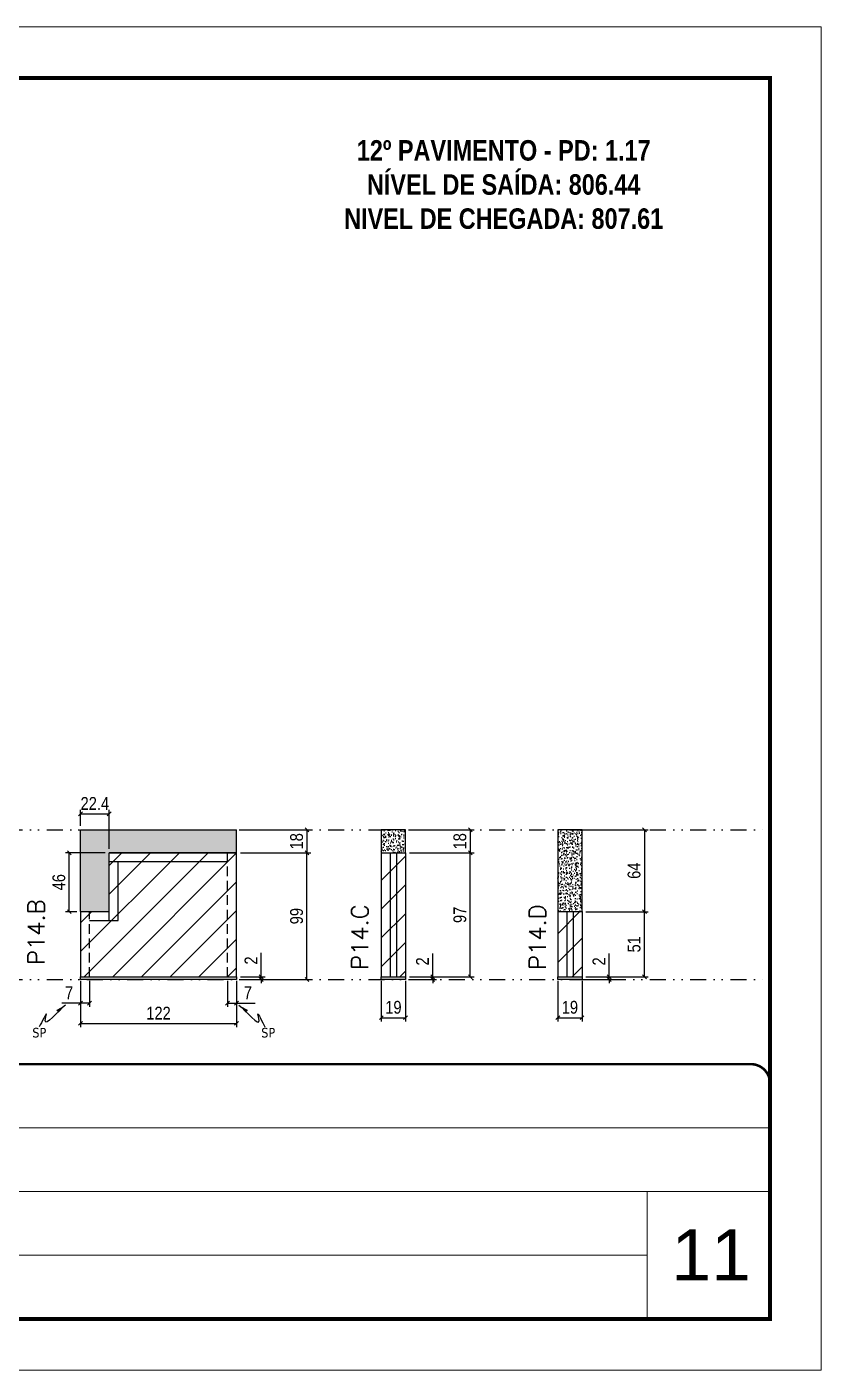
# Model space of a CAD drawing. Extents: x 808 to 7089, y -98 to 17032.
# Drawn here: x 4856 to 5477, y 13685 to 14735 of the extents above; entities that cross this region are included whole.
import ezdxf

# ---------------------------------------------------------------- set-up
doc = ezdxf.new("R2010")
doc.units = 0
for name, pattern in [('CONTINUO', [0]), ('DASHED', [0.75, 0.5, -0.25]), ('DIVIDE2', [0.625, 0.25, -0.125, 0, -0.125, 0, -0.125]), ('HIDDEN', [0.375, 0.25, -0.125])]:
    doc.linetypes.add(name, pattern=pattern)
for name, color, linetype, lineweight in [('CARIMBO', 255, 'Continuous', 9), ('Folhas', 255, 'Continuous', 9), ('REAPROVEITAMENTO', 251, 'Continuous', 9), ('SARRAFO DE PRESSAO', 251, 'DASHED', 9), ('Texto Seção', 7, 'Continuous', 15)]:
    doc.layers.add(name, color=color, linetype=linetype, lineweight=lineweight)
for name, color, linetype in [('COTA', 241, 'Continuous'), ('NOMENCLATURA', 7, 'Continuous'), ('Nível', 160, 'Continuous'), ('Painéis', 200, 'Continuous'), ('SARR_2.2x7', 40, 'Continuous'), ('Sarrafo de Pressão', 42, 'HIDDEN'), ('texto', 7, 'Continuous')]:
    doc.layers.add(name, color=color, linetype=linetype)
doc.styles.add('ARIAL', font='arial.ttf')
doc.styles.add('COTA TECNICA', font='techl___.ttf', dxfattribs={"height": 10})
doc.styles.add('COTA TECNICA-50', font='techl___.ttf', dxfattribs={"height": 10})
doc.styles.add('REGUA-120', font='ROMANS.shx', dxfattribs={"height": 15})
doc.styles.add('ROMANC', font='techb___.ttf', dxfattribs={"height": 2.5})
doc.styles.get("Standard").update_dxf_attribs({"font": 'arial.ttf'})
doc.dimstyles.new('COTA PAINEL-50', dxfattribs={"dimtxt": 10, "dimasz": 3, "dimexe": 3, "dimexo": 3, "dimgap": 3, "dimtad": 1, "dimdec": 1, "dimzin": 12, "dimdsep": 46, "dimtxsty": 'COTA TECNICA-50', "dimblk1": 'OBLIQUE', "dimblk2": 'OBLIQUE', "dimsah": 1, "dimcen": 0.9, "dimclrd": 4, "dimclre": 4, "dimclrt": 240, "dimadec": 1, "dimazin": 3, "dimtfac": 1, "dimtdec": 1, "dimtmove": 0, "dimatfit": 3, "dimfxl": 1, "dimtolj": 1, "dimtzin": 12, "dimarcsym": 0})
doc.dimstyles.new('PAINEL', dxfattribs={"dimtxt": 10, "dimasz": 3, "dimexe": 3, "dimexo": 3, "dimgap": 3, "dimtad": 1, "dimdec": 1, "dimzin": 12, "dimdsep": 46, "dimtxsty": 'COTA TECNICA', "dimblk1": 'OBLIQUE', "dimblk2": 'OBLIQUE', "dimsah": 1, "dimcen": 0.9, "dimclrd": 4, "dimclre": 4, "dimclrt": 240, "dimadec": 1, "dimazin": 3, "dimtfac": 1, "dimtdec": 1, "dimtmove": 0, "dimatfit": 3, "dimfxl": 1, "dimtolj": 1, "dimtzin": 12, "dimarcsym": 0})
doc.dimstyles.get("Standard").update_dxf_attribs({"dimtxt": 0.18, "dimasz": 0.18, "dimexe": 0.18, "dimexo": 0.0625, "dimgap": 0.09, "dimtad": 0, "dimtih": 1, "dimtoh": 1, "dimdec": 4, "dimzin": 0, "dimdsep": 46, "dimtxsty": 'Standard', "dimcen": 0.09, "dimadec": 0, "dimazin": 0, "dimtfac": 1, "dimtdec": 4, "dimtofl": 0, "dimtmove": 0, "dimatfit": 3, "dimfxl": 1, "dimtolj": 1, "dimtzin": 0, "dimarcsym": 0})
pattern_1 = [(50, (1585, 29), (5.4655401, -0.4781726), [0.5715, -6.2865]), (355, (1585, 29), (-1.0573026, 5.7317054), [0.4572, -5.0292175]), (100.451445, (1585.4555, 28.96), (4.4082374, 5.2535326), [0.4857003, -5.3427073]), (46.1842, (1585, 30.524), (8.1323712, -1.2612698), [0.85725, -9.42975]), (96.63556, (1585.678, 30.419), (7.122124, 7.4227837), [0.7285507, -8.0140682]), (351.18415, (1585, 30.524), (7.122124, 7.4227837), [0.685799, -7.543792]), (21, (1585.762, 30.143), (4.5484317, -3.067956), [0.5715, -6.2865]), (326, (1585.762, 30.143), (1.8540609, 5.525639), [0.4572, -5.0292]), (71.451445, (1586.141, 29.8873), (6.4024926, 2.457683), [0.4857003, -5.3426981]), (37.5, (1585, 29), (0.0926581, 2.53665117), [0, -4.96824, 0, -5.1054, 0, -5.04825]), (7.5, (1585, 29), (2.0045899, 3.00541724), [0, -2.91084, 0, -4.85394, 0, -1.92405]), (327.5, (1583.3007, 29), (4.06771786, -0.17186232), [0, -1.905, 0, -5.9436, 0, -7.8867]), (317.5, (1582.5387, 29), (4.4438754, 0.7627947), [0, -2.4765, 0, -3.94716, 0, -5.6007])]

# ---------------------------------------------------------------- blocks, each defined once
blk = doc.blocks.new('9999999999')
at = {"color": 30, "linetype": 'CONTINUO'}
for p, q in [((98564.6, 34379.6), (99584, 34379.6)), ((98564.6, 34329.8), (99488, 34329.8)), ((99584, 34329.8), (99488, 34329.8)), ((99488, 34329.8), (99488, 34230.2)), ((98564.6, 34280), (99488, 34280))]:
    blk.add_line(p, q, dxfattribs=at)
at = {"color": 30, "linetype": 'CONTINUO', "const_width": 2}
blk.add_lwpolyline([(99584, 34230.2), (99584, 34414.4, 0.414214), (99569, 34429.4), (98229, 34429.4, 0.414214), (98214, 34414.4), (98214, 34245.2, 0.414214), (98229, 34230.2), (99584, 34230.2)], format="xyb", dxfattribs=at)
at = {"layer": 'Folhas'}
blk.add_lwpolyline([(98139, 34190.2), (99624, 34190.2), (99624, 35240.2), (98139, 35240.2)], close=True, dxfattribs=at)
at = {"layer": 'Folhas', "color": 30, "const_width": 3}
blk.add_lwpolyline([(98214, 34230.2), (99584, 34230.2), (99584, 35200.2), (98214, 35200.2)], close=True, dxfattribs=at)
blk = doc.blocks.new('_Oblique')
at = {"color": 0, "linetype": 'ByBlock', "lineweight": -2}
blk.add_line((-0.5, -0.5), (0.5, 0.5), dxfattribs=at)
blk = doc.blocks.new('*D1277')
at = {"layer": 'COTA', "color": 4, "lineweight": -2, "transparency": 16777216}
for p, q in [((5270.7, 13989.7), (5270.7, 13957.8)), ((5289.7, 13989.7), (5289.7, 13957.8)), ((5270.7, 13960.8), (5289.7, 13960.8))]:
    blk.add_line(p, q, dxfattribs=at)
at = {"layer": 'Defpoints', "color": 0, "transparency": 16777216}
for p in [(5270.7, 13992.7), (5289.7, 13992.7), (5289.7, 13960.8)]:
    blk.add_point(p, dxfattribs=at)
at = {"layer": 'COTA', "color": 4, "lineweight": -2, "transparency": 16777216, "xscale": 3, "yscale": 3, "zscale": 3, "rotation": 180}
blk.add_blockref('_Oblique', (5270.7, 13960.8), dxfattribs=at)
at = {"layer": 'COTA', "color": 4, "lineweight": -2, "transparency": 16777216, "xscale": 3, "yscale": 3, "zscale": 3}
blk.add_blockref('_Oblique', (5289.7, 13960.8), dxfattribs=at)
at = {"layer": 'COTA', "color": 240, "transparency": 16777216, "insert": (5280.2, 13968.9), "char_height": 10, "attachment_point": 5, "style": 'COTA TECNICA'}
blk.add_mtext('\\A1;19', dxfattribs=at)
blk = doc.blocks.new('*D1278')
at = {"layer": 'COTA', "color": 4, "lineweight": -2, "transparency": 16777216}
for p, q in [((5310.9, 13992.7), (5310.9, 14010.9)), ((5292.7, 13992.7), (5313.9, 13992.7)), ((5292.7, 13990.7), (5313.9, 13990.7)), ((5310.9, 13990.7), (5310.9, 13992.7)), ((5310.9, 13990.7), (5310.9, 13987.7))]:
    blk.add_line(p, q, dxfattribs=at)
at = {"layer": 'Defpoints', "color": 0, "transparency": 16777216}
for p in [(5289.7, 13992.7), (5289.7, 13990.7), (5310.9, 13992.7)]:
    blk.add_point(p, dxfattribs=at)
at = {"layer": 'COTA', "color": 4, "lineweight": -2, "transparency": 16777216, "xscale": 3, "yscale": 3, "zscale": 3}
for p, rotation in [((5310.9, 13992.7), 270), ((5310.9, 13990.7), 90)]:
    blk.add_blockref('_Oblique', p, dxfattribs=dict(at, rotation=rotation))
at = {"layer": 'COTA', "color": 240, "transparency": 16777216, "insert": (5302.9, 14004.8), "char_height": 10, "attachment_point": 5, "rotation": 90, "style": 'COTA TECNICA-50'}
blk.add_mtext('\\A1;2', dxfattribs=at)
blk = doc.blocks.new('*D1289')
at = {"layer": 'COTA', "color": 4, "linetype": 'ByBlock', "lineweight": -2, "transparency": 16777216}
for p, q in [((5292.7, 14107.7), (5341.5, 14107.7)), ((5338.5, 14107.7), (5338.5, 14043.7)), ((5292.7, 14043.7), (5341.5, 14043.7))]:
    blk.add_line(p, q, dxfattribs=at)
at = {"layer": 'Defpoints', "color": 0, "linetype": 'ByBlock', "transparency": 16777216}
for p in [(5289.7, 14107.7), (5289.7, 14043.7), (5338.5, 14043.7)]:
    blk.add_point(p, dxfattribs=at)
at = {"layer": 'COTA', "color": 4, "linetype": 'ByBlock', "lineweight": -2, "transparency": 16777216, "xscale": 3, "yscale": 3, "zscale": 3}
for p, rotation in [((5338.5, 14107.7), 90), ((5338.5, 14043.7), 270)]:
    blk.add_blockref('_Oblique', p, dxfattribs=dict(at, rotation=rotation))
at = {"layer": 'COTA', "color": 240, "linetype": 'ByBlock', "transparency": 16777216, "insert": (5330.4, 14075.7), "char_height": 10, "attachment_point": 5, "rotation": 90, "style": 'COTA TECNICA'}
blk.add_mtext('\\A1;64', dxfattribs=at)
blk = doc.blocks.new('*D1279')
at = {"layer": 'COTA', "color": 4, "lineweight": -2, "transparency": 16777216}
for p, q in [((5292.7, 14043.7), (5341.5, 14043.7)), ((5338.5, 13992.7), (5338.5, 14043.7)), ((5292.7, 13992.7), (5341.5, 13992.7))]:
    blk.add_line(p, q, dxfattribs=at)
at = {"layer": 'Defpoints', "color": 0, "transparency": 16777216}
for p in [(5289.7, 14043.7), (5338.5, 14043.7), (5289.7, 13992.7)]:
    blk.add_point(p, dxfattribs=at)
at = {"layer": 'COTA', "color": 4, "lineweight": -2, "transparency": 16777216, "xscale": 3, "yscale": 3, "zscale": 3}
for p, rotation in [((5338.5, 14043.7), 90), ((5338.5, 13992.7), 270)]:
    blk.add_blockref('_Oblique', p, dxfattribs=dict(at, rotation=rotation))
at = {"layer": 'COTA', "color": 240, "transparency": 16777216, "insert": (5330.4, 14018.2), "char_height": 10, "attachment_point": 5, "rotation": 90, "style": 'COTA TECNICA-50'}
blk.add_mtext('\\A1;51', dxfattribs=at)
blk = doc.blocks.new('*D1280')
at = {"layer": 'COTA', "color": 4, "lineweight": -2, "transparency": 16777216}
for p, q in [((4897.5, 13989.7), (4897.5, 13953.4)), ((5019.5, 13989.7), (5019.5, 13953.4)), ((4897.5, 13956.4), (5019.5, 13956.4))]:
    blk.add_line(p, q, dxfattribs=at)
at = {"layer": 'Defpoints', "color": 0, "transparency": 16777216}
for p in [(4897.5, 13992.7), (5019.5, 13992.7), (5019.5, 13956.4)]:
    blk.add_point(p, dxfattribs=at)
at = {"layer": 'COTA', "color": 4, "lineweight": -2, "transparency": 16777216, "xscale": 3, "yscale": 3, "zscale": 3, "rotation": 180}
blk.add_blockref('_Oblique', (4897.5, 13956.4), dxfattribs=at)
at = {"layer": 'COTA', "color": 4, "lineweight": -2, "transparency": 16777216, "xscale": 3, "yscale": 3, "zscale": 3}
blk.add_blockref('_Oblique', (5019.5, 13956.4), dxfattribs=at)
at = {"layer": 'COTA', "color": 240, "transparency": 16777216, "insert": (4958.5, 13964.4), "char_height": 10, "attachment_point": 5, "style": 'COTA TECNICA'}
blk.add_mtext('\\A1;122', dxfattribs=at)
blk = doc.blocks.new('*D1281')
at = {"layer": 'COTA', "color": 4, "lineweight": -2, "transparency": 16777216}
for p, q in [((4897.5, 13987.7), (4897.5, 13969.2)), ((4904.5, 13989.7), (4904.5, 13969.2)), ((4897.5, 13972.2), (4882.8, 13972.2)), ((4904.5, 13972.2), (4897.5, 13972.2))]:
    blk.add_line(p, q, dxfattribs=at)
at = {"layer": 'Defpoints', "color": 0, "transparency": 16777216}
for p in [(4897.5, 13990.7), (4904.5, 13992.7), (4897.5, 13972.2)]:
    blk.add_point(p, dxfattribs=at)
at = {"layer": 'COTA', "color": 4, "lineweight": -2, "transparency": 16777216, "xscale": 3, "yscale": 3, "zscale": 3, "rotation": 180}
blk.add_blockref('_Oblique', (4897.5, 13972.2), dxfattribs=at)
at = {"layer": 'COTA', "color": 4, "lineweight": -2, "transparency": 16777216, "xscale": 3, "yscale": 3, "zscale": 3}
blk.add_blockref('_Oblique', (4904.5, 13972.2), dxfattribs=at)
at = {"layer": 'COTA', "color": 240, "transparency": 16777216, "insert": (4888.6, 13980.3), "char_height": 10, "attachment_point": 5, "style": 'COTA TECNICA-50'}
blk.add_mtext('\\A1;7', dxfattribs=at)
blk = doc.blocks.new('*D1282')
at = {"layer": 'COTA', "color": 4, "lineweight": -2, "transparency": 16777216}
for p, q in [((5012.5, 13989.7), (5012.5, 13969.2)), ((5019.5, 13987.7), (5019.5, 13969.2)), ((5012.5, 13972.2), (5019.5, 13972.2)), ((5019.5, 13972.2), (5034.2, 13972.2))]:
    blk.add_line(p, q, dxfattribs=at)
at = {"layer": 'Defpoints', "color": 0, "transparency": 16777216}
for p in [(5012.5, 13992.7), (5019.5, 13990.7), (5019.5, 13972.2)]:
    blk.add_point(p, dxfattribs=at)
at = {"layer": 'COTA', "color": 4, "lineweight": -2, "transparency": 16777216, "xscale": 3, "yscale": 3, "zscale": 3, "rotation": 180}
blk.add_blockref('_Oblique', (5012.5, 13972.2), dxfattribs=at)
at = {"layer": 'COTA', "color": 4, "lineweight": -2, "transparency": 16777216, "xscale": 3, "yscale": 3, "zscale": 3}
blk.add_blockref('_Oblique', (5019.5, 13972.2), dxfattribs=at)
at = {"layer": 'COTA', "color": 240, "transparency": 16777216, "insert": (5028.4, 13980.3), "char_height": 10, "attachment_point": 5, "style": 'COTA TECNICA-50'}
blk.add_mtext('\\A1;7', dxfattribs=at)
blk = doc.blocks.new('*D1283')
at = {"layer": 'COTA', "color": 4, "linetype": 'ByBlock', "lineweight": -2, "transparency": 16777216}
for p, q in [((5022.5, 14089.7), (5077.6, 14089.7)), ((5074.6, 13990.7), (5074.6, 14089.7)), ((5022.5, 13990.7), (5077.6, 13990.7))]:
    blk.add_line(p, q, dxfattribs=at)
at = {"layer": 'Defpoints', "color": 0, "linetype": 'ByBlock', "transparency": 16777216}
for p in [(5019.5, 14089.7), (5074.6, 14089.7), (5019.5, 13990.7)]:
    blk.add_point(p, dxfattribs=at)
at = {"layer": 'COTA', "color": 4, "linetype": 'ByBlock', "lineweight": -2, "transparency": 16777216, "xscale": 3, "yscale": 3, "zscale": 3}
for p, rotation in [((5074.6, 14089.7), 90), ((5074.6, 13990.7), 270)]:
    blk.add_blockref('_Oblique', p, dxfattribs=dict(at, rotation=rotation))
at = {"layer": 'COTA', "color": 240, "linetype": 'ByBlock', "transparency": 16777216, "insert": (5066.5, 14040.2), "char_height": 10, "attachment_point": 5, "rotation": 90, "style": 'COTA TECNICA'}
blk.add_mtext('\\A1;99', dxfattribs=at)
blk = doc.blocks.new('*D1284')
at = {"layer": 'COTA', "color": 4, "lineweight": -2, "transparency": 16777216}
for p, q in [((5038.8, 13992.7), (5038.8, 14011.5)), ((5022.5, 13992.7), (5041.8, 13992.7)), ((5022.5, 13990.7), (5041.8, 13990.7)), ((5038.8, 13990.7), (5038.8, 13992.7)), ((5038.8, 13990.7), (5038.8, 13987.7))]:
    blk.add_line(p, q, dxfattribs=at)
at = {"layer": 'Defpoints', "color": 0, "transparency": 16777216}
for p in [(5019.5, 13992.7), (5019.5, 13990.7), (5038.8, 13990.7)]:
    blk.add_point(p, dxfattribs=at)
at = {"layer": 'COTA', "color": 4, "lineweight": -2, "transparency": 16777216, "xscale": 3, "yscale": 3, "zscale": 3}
for p, rotation in [((5038.8, 13992.7), 270), ((5038.8, 13990.7), 90)]:
    blk.add_blockref('_Oblique', p, dxfattribs=dict(at, rotation=rotation))
at = {"layer": 'COTA', "color": 240, "transparency": 16777216, "insert": (5030.8, 14005.5), "char_height": 10, "attachment_point": 5, "rotation": 90, "style": 'COTA TECNICA-50'}
blk.add_mtext('\\A1;2', dxfattribs=at)
blk = doc.blocks.new('*D1285')
at = {"layer": 'COTA', "color": 4, "linetype": 'ByBlock', "lineweight": -2, "transparency": 16777216}
for p, q in [((5022.5, 14089.7), (5077.6, 14089.7)), ((5074.6, 13990.7), (5074.6, 14089.7)), ((5022.5, 13990.7), (5077.6, 13990.7))]:
    blk.add_line(p, q, dxfattribs=at)
at = {"layer": 'Defpoints', "color": 0, "linetype": 'ByBlock', "transparency": 16777216}
for p in [(5019.5, 14089.7), (5074.6, 14089.7), (5019.5, 13990.7)]:
    blk.add_point(p, dxfattribs=at)
at = {"layer": 'COTA', "color": 4, "linetype": 'ByBlock', "lineweight": -2, "transparency": 16777216, "xscale": 3, "yscale": 3, "zscale": 3}
for p, rotation in [((5074.6, 14089.7), 90), ((5074.6, 13990.7), 270)]:
    blk.add_blockref('_Oblique', p, dxfattribs=dict(at, rotation=rotation))
at = {"layer": 'COTA', "color": 240, "linetype": 'ByBlock', "transparency": 16777216, "insert": (5066.5, 14040.2), "char_height": 10, "attachment_point": 5, "rotation": 90, "style": 'COTA TECNICA'}
blk.add_mtext('\\A1;99', dxfattribs=at)
blk = doc.blocks.new('*D1269')
at = {"layer": 'COTA', "color": 4, "lineweight": -2, "transparency": 16777216}
for p, q in [((5132.7, 13989.7), (5132.7, 13957.8)), ((5151.7, 13989.7), (5151.7, 13957.8)), ((5132.7, 13960.8), (5151.7, 13960.8))]:
    blk.add_line(p, q, dxfattribs=at)
at = {"layer": 'Defpoints', "color": 0, "transparency": 16777216}
for p in [(5132.7, 13992.7), (5151.7, 13992.7), (5151.7, 13960.8)]:
    blk.add_point(p, dxfattribs=at)
at = {"layer": 'COTA', "color": 4, "lineweight": -2, "transparency": 16777216, "xscale": 3, "yscale": 3, "zscale": 3, "rotation": 180}
blk.add_blockref('_Oblique', (5132.7, 13960.8), dxfattribs=at)
at = {"layer": 'COTA', "color": 4, "lineweight": -2, "transparency": 16777216, "xscale": 3, "yscale": 3, "zscale": 3}
blk.add_blockref('_Oblique', (5151.7, 13960.8), dxfattribs=at)
at = {"layer": 'COTA', "color": 240, "transparency": 16777216, "insert": (5142.2, 13968.9), "char_height": 10, "attachment_point": 5, "style": 'COTA TECNICA'}
blk.add_mtext('\\A1;19', dxfattribs=at)
blk = doc.blocks.new('*D1270')
at = {"layer": 'COTA', "color": 4, "lineweight": -2, "transparency": 16777216}
for p, q in [((5172.9, 13992.7), (5172.9, 14010.9)), ((5154.7, 13992.7), (5175.9, 13992.7)), ((5154.7, 13990.7), (5175.9, 13990.7)), ((5172.9, 13990.7), (5172.9, 13992.7)), ((5172.9, 13990.7), (5172.9, 13987.7))]:
    blk.add_line(p, q, dxfattribs=at)
at = {"layer": 'Defpoints', "color": 0, "transparency": 16777216}
for p in [(5151.7, 13992.7), (5151.7, 13990.7), (5172.9, 13992.7)]:
    blk.add_point(p, dxfattribs=at)
at = {"layer": 'COTA', "color": 4, "lineweight": -2, "transparency": 16777216, "xscale": 3, "yscale": 3, "zscale": 3}
for p, rotation in [((5172.9, 13992.7), 270), ((5172.9, 13990.7), 90)]:
    blk.add_blockref('_Oblique', p, dxfattribs=dict(at, rotation=rotation))
at = {"layer": 'COTA', "color": 240, "transparency": 16777216, "insert": (5164.9, 14004.8), "char_height": 10, "attachment_point": 5, "rotation": 90, "style": 'COTA TECNICA-50'}
blk.add_mtext('\\A1;2', dxfattribs=at)
blk = doc.blocks.new('*D1286')
at = {"layer": 'COTA', "color": 4, "linetype": 'ByBlock', "lineweight": -2, "transparency": 16777216}
for p, q in [((5154.7, 14107.7), (5205.3, 14107.7)), ((5202.3, 14107.7), (5202.3, 14089.7)), ((5154.7, 14089.7), (5205.3, 14089.7))]:
    blk.add_line(p, q, dxfattribs=at)
at = {"layer": 'Defpoints', "color": 0, "linetype": 'ByBlock', "transparency": 16777216}
for p in [(5151.7, 14107.7), (5151.7, 14089.7), (5202.3, 14089.7)]:
    blk.add_point(p, dxfattribs=at)
at = {"layer": 'COTA', "color": 4, "linetype": 'ByBlock', "lineweight": -2, "transparency": 16777216, "xscale": 3, "yscale": 3, "zscale": 3}
for p, rotation in [((5202.3, 14107.7), 90), ((5202.3, 14089.7), 270)]:
    blk.add_blockref('_Oblique', p, dxfattribs=dict(at, rotation=rotation))
at = {"layer": 'COTA', "color": 240, "linetype": 'ByBlock', "transparency": 16777216, "insert": (5194.2, 14098.7), "char_height": 10, "attachment_point": 5, "rotation": 90, "style": 'COTA TECNICA'}
blk.add_mtext('\\A1;18', dxfattribs=at)
blk = doc.blocks.new('*D1287')
at = {"layer": 'COTA', "color": 4, "lineweight": -2, "transparency": 16777216}
for p, q in [((5154.7, 14089.7), (5205.3, 14089.7)), ((5202.3, 13992.7), (5202.3, 14089.7)), ((5154.7, 13992.7), (5205.3, 13992.7))]:
    blk.add_line(p, q, dxfattribs=at)
at = {"layer": 'Defpoints', "color": 0, "transparency": 16777216}
for p in [(5151.7, 14089.7), (5202.3, 14089.7), (5151.7, 13992.7)]:
    blk.add_point(p, dxfattribs=at)
at = {"layer": 'COTA', "color": 4, "lineweight": -2, "transparency": 16777216, "xscale": 3, "yscale": 3, "zscale": 3}
for p, rotation in [((5202.3, 14089.7), 90), ((5202.3, 13992.7), 270)]:
    blk.add_blockref('_Oblique', p, dxfattribs=dict(at, rotation=rotation))
at = {"layer": 'COTA', "color": 240, "transparency": 16777216, "insert": (5194.2, 14041.2), "char_height": 10, "attachment_point": 5, "rotation": 90, "style": 'COTA TECNICA-50'}
blk.add_mtext('\\A1;97', dxfattribs=at)
blk = doc.blocks.new('*D1271')
at = {"layer": 'COTA', "color": 4, "lineweight": -2, "transparency": 16777216}
for p, q in [((5022.5, 14107.7), (5077.6, 14107.7)), ((5074.6, 14107.7), (5074.6, 14089.7)), ((5022.5, 14089.7), (5077.6, 14089.7))]:
    blk.add_line(p, q, dxfattribs=at)
at = {"layer": 'Defpoints', "color": 0, "transparency": 16777216}
for p in [(5019.5, 14107.7), (5019.5, 14089.7), (5074.6, 14089.7)]:
    blk.add_point(p, dxfattribs=at)
at = {"layer": 'COTA', "color": 4, "lineweight": -2, "transparency": 16777216, "xscale": 3, "yscale": 3, "zscale": 3}
for p, rotation in [((5074.6, 14107.7), 90), ((5074.6, 14089.7), 270)]:
    blk.add_blockref('_Oblique', p, dxfattribs=dict(at, rotation=rotation))
at = {"layer": 'COTA', "color": 240, "transparency": 16777216, "insert": (5066.5, 14098.7), "char_height": 10, "attachment_point": 5, "rotation": 90, "style": 'COTA TECNICA-50'}
blk.add_mtext('\\A1;18', dxfattribs=at)
blk = doc.blocks.new('*D1293')
at = {"layer": 'COTA', "color": 4, "lineweight": -2, "transparency": 16777216}
for p, q in [((4897.5, 14110.7), (4897.5, 14123.2)), ((4919.9, 14092.7), (4919.9, 14123.2)), ((4897.5, 14120.2), (4919.9, 14120.2))]:
    blk.add_line(p, q, dxfattribs=at)
at = {"layer": 'Defpoints', "color": 0, "transparency": 16777216}
for p in [(4919.9, 14120.2), (4897.5, 14107.7), (4919.9, 14089.7)]:
    blk.add_point(p, dxfattribs=at)
at = {"layer": 'COTA', "color": 4, "lineweight": -2, "transparency": 16777216, "xscale": 3, "yscale": 3, "zscale": 3, "rotation": 180}
blk.add_blockref('_Oblique', (4897.5, 14120.2), dxfattribs=at)
at = {"layer": 'COTA', "color": 4, "lineweight": -2, "transparency": 16777216, "xscale": 3, "yscale": 3, "zscale": 3}
blk.add_blockref('_Oblique', (4919.9, 14120.2), dxfattribs=at)
at = {"layer": 'COTA', "color": 240, "transparency": 16777216, "insert": (4908.7, 14128.3), "char_height": 10, "attachment_point": 5, "style": 'COTA TECNICA'}
blk.add_mtext('\\A1;22.4', dxfattribs=at)
blk = doc.blocks.new('*D1294')
at = {"layer": 'COTA', "color": 4, "lineweight": -2, "transparency": 16777216}
for p, q in [((4916.9, 14089.7), (4885.7, 14089.7)), ((4888.7, 14043.7), (4888.7, 14089.7)), ((4894.5, 14043.7), (4885.7, 14043.7))]:
    blk.add_line(p, q, dxfattribs=at)
at = {"layer": 'Defpoints', "color": 0, "transparency": 16777216}
for p in [(4888.7, 14089.7), (4919.9, 14089.7), (4897.5, 14043.7)]:
    blk.add_point(p, dxfattribs=at)
at = {"layer": 'COTA', "color": 4, "lineweight": -2, "transparency": 16777216, "xscale": 3, "yscale": 3, "zscale": 3}
for p, rotation in [((4888.7, 14089.7), 90), ((4888.7, 14043.7), 270)]:
    blk.add_blockref('_Oblique', p, dxfattribs=dict(at, rotation=rotation))
at = {"layer": 'COTA', "color": 240, "transparency": 16777216, "insert": (4880.6, 14066.7), "char_height": 10, "attachment_point": 5, "rotation": 90, "style": 'COTA TECNICA'}
blk.add_mtext('\\A1;46', dxfattribs=at)

msp = doc.modelspace()

# ---------------------------------------------------------------- hatches: boundary and pattern name
at = {"layer": 'COTA', "linetype": 'ByBlock'}
h = msp.add_hatch(dxfattribs=at)
h.set_pattern_fill('AR-CONC', color=256, scale=0.03)
h.set_pattern_definition([(50, (0, 29), (5.4655401, -0.4781726), [0.5715, -6.2865]), (355, (0, 29), (-1.0573026, 5.7317054), [0.4572, -5.0292175]), (100.451445, (0.4555, 28.96), (4.4082374, 5.2535326), [0.4857003, -5.3427073]), (46.1842, (0, 30.524), (8.1323712, -1.2612698), [0.85725, -9.42975]), (96.63556, (0.678, 30.419), (7.122124, 7.4227837), [0.7285507, -8.0140682]), (351.18415, (0, 30.524), (7.122124, 7.4227837), [0.685799, -7.543792]), (21, (0.762, 30.143), (4.5484317, -3.067956), [0.5715, -6.2865]), (326, (0.762, 30.143), (1.8540609, 5.525639), [0.4572, -5.0292]), (71.451445, (1.141, 29.8873), (6.4024926, 2.457683), [0.4857003, -5.3426981]), (37.5, (0, 29), (0.0926581, 2.53665117), [0, -4.96824, 0, -5.1054, 0, -5.04825]), (7.5, (0, 29), (2.0045899, 3.00541724), [0, -2.91084, 0, -4.85394, 0, -1.92405]), (327.5, (-1.6993, 29), (4.06771786, -0.17186232), [0, -1.905, 0, -5.9436, 0, -7.8867]), (317.5, (-2.4613, 29), (4.4438754, 0.7627947), [0, -2.4765, 0, -3.94716, 0, -5.6007])])
h.paths.add_polyline_path([(4919.91, 14089.74), (5019.51, 14089.74), (5019.51, 14107.74), (4897.51, 14107.74), (4897.51, 14043.74), (4919.91, 14043.74)])
h = msp.add_hatch(dxfattribs=at)
h.set_pattern_fill('AR-CONC', color=256, scale=0.03)
h.set_pattern_definition(pattern_1)
h.paths.add_polyline_path([(5132.67, 14089.74), (5151.67, 14089.74), (5151.67, 14107.74), (5132.67, 14107.74)])
h = msp.add_hatch(dxfattribs=at)
h.set_pattern_fill('AR-CONC', color=256, scale=0.03)
h.set_pattern_definition(pattern_1)
h.paths.add_polyline_path([(5270.7, 14043.74), (5289.7, 14043.74), (5289.7, 14107.74), (5270.7, 14107.74)])
at = {"layer": 'REAPROVEITAMENTO'}
h = msp.add_hatch(dxfattribs=at)
h.set_pattern_fill('ANSI31', color=256, scale=5)
h.paths.add_polyline_path([(4919.91, 14043.74), (4897.51, 14043.74), (4897.51, 13992.74), (5019.51, 13992.74), (5019.51, 14089.74), (4919.91, 14089.74)])
h = msp.add_hatch(dxfattribs=at)
h.set_pattern_fill('ANSI31', color=256, scale=5)
h.paths.add_polyline_path([(5151.67, 14089.72), (5132.67, 14089.72), (5132.67, 13992.74), (5151.67, 13992.74)])
h = msp.add_hatch(dxfattribs=at)
h.set_pattern_fill('ANSI31', color=256, scale=5)
h.paths.add_polyline_path([(5289.7, 14043.72), (5270.7, 14043.72), (5270.7, 13992.74), (5289.7, 13992.74)])

# ---------------------------------------------------------------- linework, layer by layer
at = {"layer": 'COTA', "linetype": 'ByBlock'}
for p, q in [((4897.51, 14107.74), (4897.51, 14107.74)), ((4897.51, 14043.74), (4897.51, 14107.74)), ((4897.51, 14107.74), (5019.51, 14107.74)), ((5019.51, 14089.74), (5019.51, 14107.74))]:
    msp.add_line(p, q, dxfattribs=at)
for points in [[(5132.67, 14089.72), (5151.67, 14089.72), (5151.67, 14107.74), (5132.67, 14107.74)], [(5270.7, 14043.72), (5289.7, 14043.72), (5289.7, 14107.74), (5270.7, 14107.74)]]:
    msp.add_lwpolyline(points, close=True, dxfattribs=at)
at = {"layer": 'Nível', "color": 4, "linetype": 'DIVIDE2', "ltscale": 50}
for p, q in [((4493.66, 14107.74), (5436.67, 14107.74)), ((4493.66, 13990.74), (5436.67, 13990.74))]:
    msp.add_line(p, q, dxfattribs=at)
at = {"layer": 'Painéis'}
for p, q in [((4919.91, 14089.74), (5019.51, 14089.74)), ((4919.91, 14043.74), (4919.91, 14089.74)), ((5019.51, 14089.74), (4919.91, 14089.74)), ((5019.51, 13992.74), (5019.51, 14089.74)), ((5132.67, 14089.74), (5132.67, 13992.74)), ((5132.67, 14089.74), (5151.67, 14089.74)), ((5151.67, 14089.74), (5151.67, 13992.74)), ((4897.51, 14043.74), (4919.91, 14043.74)), ((4897.51, 14043.74), (4897.51, 13992.74)), ((5270.7, 14043.74), (5270.7, 13992.74)), ((5270.7, 14043.74), (5289.7, 14043.74)), ((5289.7, 14043.74), (5289.7, 13992.74)), ((4897.51, 13992.74), (5019.51, 13992.74)), ((5132.67, 13992.74), (5151.67, 13992.74)), ((5132.67, 13992.74), (5151.67, 13992.74)), ((5132.67, 13990.74), (5132.67, 13992.74)), ((5151.67, 13990.74), (5132.67, 13990.74)), ((5151.67, 13992.74), (5151.67, 13990.74)), ((5270.7, 13992.74), (5289.7, 13992.74)), ((5270.7, 13992.74), (5289.7, 13992.74)), ((5270.7, 13990.74), (5270.7, 13992.74)), ((5289.7, 13990.74), (5270.7, 13990.74)), ((5289.7, 13992.74), (5289.7, 13990.74))]:
    msp.add_line(p, q, dxfattribs=at)
msp.add_lwpolyline([(5019.51, 13990.74), (4897.51, 13990.74), (4897.51, 13992.74), (5019.51, 13992.74)], close=True, dxfattribs=at)
at = {"layer": 'SARR_2.2x7'}
for p, q in [((5012.51, 14082.74), (4919.91, 14082.74)), ((4926.91, 14036.74), (4926.91, 14082.74)), ((5139.67, 14089.74), (5139.67, 13992.74)), ((5144.67, 14089.74), (5144.67, 13992.74)), ((4919.91, 14036.74), (4919.91, 14043.74)), ((5277.7, 14043.74), (5277.7, 13992.74)), ((5282.7, 14043.74), (5282.7, 13992.74)), ((4904.51, 14036.74), (4926.91, 14036.74))]:
    msp.add_line(p, q, dxfattribs=at)
at = {"layer": 'Sarrafo de Pressão', "ltscale": 30}
for p, q in [((5012.51, 13992.74), (5012.51, 14089.74)), ((4904.51, 13992.74), (4904.51, 14043.74))]:
    msp.add_line(p, q, dxfattribs=at)

# ---------------------------------------------------------------- block references
at = {"layer": 'SARRAFO DE PRESSAO', "color": 6, "linetype": 'ByBlock'}
msp.add_blockref('9999999999', (-94147.31, -20504.88), dxfattribs=at)

# ---------------------------------------------------------------- texts
at = {"layer": 'CARIMBO', "style": 'ARIAL'}
msp.add_text('11', height=40, dxfattribs=at).set_placement((5359.53, 13755.47))
at = {"layer": 'NOMENCLATURA', "color": 2, "insert": (5228.41, 14673.47), "char_height": 16, "attachment_point": 2, "style": 'ROMANC'}
msp.add_mtext_dynamic_manual_height_columns('\\P12º PAVIMENTO - PD: 1.17\\PNÍVEL DE SAÍDA: 806.44\\PNIVEL DE CHEGADA: 807.61', width=328.3607, gutter_width=1, heights=[0], dxfattribs=at)
at = {"layer": 'texto', "color": 0, "char_height": 7.5, "attachment_point": 5}
for insert in [(4865.26, 13949.06), (5044.29, 13949.06)]:
    msp.add_mtext('{\\fTahoma|b0|i0|c0|p34;\\C4;SP}', dxfattribs=dict(at, insert=insert))
at = {"layer": 'Texto Seção', "char_height": 13, "width": 285.3299, "attachment_point": 7, "rotation": 90, "style": 'REGUA-120'}
for s, insert in [('P14.B', (4869.4, 14001.99)), ('P14.C', (5122.43, 13998.15)), ('\\pxt4;P14.D', (5261.25, 13998.15))]:
    msp.add_mtext(s, dxfattribs=dict(at, insert=insert))

# ---------------------------------------------------------------- dimensions: what is measured, and where the dimension line sits
at = {"layer": 'COTA'}
dim = msp.add_linear_dim(base=(4919.91, 14120.21), p1=(4897.51, 14107.74), p2=(4919.91, 14089.74), dimstyle='PAINEL', dxfattribs=at)
dim.commit()
dim.dimension.update_dxf_attribs({"geometry": '*D1293', "text_midpoint": (4908.71, 14120.21), "dimtype": 160})
for base, p1, p2, angle, dimstyle, picture, middle in [((5074.59, 14089.74), (5019.51, 14107.74), (5019.51, 14089.74), 90, 'COTA PAINEL-50', '*D1271', (5066.5, 14098.74)), ((4888.68, 14089.74), (4897.51, 14043.74), (4919.91, 14089.74), 90, 'PAINEL', '*D1294', (4880.57, 14066.74)), ((5202.3, 14089.74), (5151.67, 13992.74), (5151.67, 14089.74), 90, 'COTA PAINEL-50', '*D1287', (5194.2, 14041.24)), ((5338.54, 14043.72), (5289.7, 13992.74), (5289.7, 14043.72), 90, 'COTA PAINEL-50', '*D1279', (5330.43, 14018.23)), ((4897.51, 13972.23), (4904.51, 13992.74), (4897.51, 13990.74), 180, 'COTA PAINEL-50', '*D1281', (4888.65, 13980.3))]:
    dim = msp.add_linear_dim(base=base, p1=p1, p2=p2, angle=angle, dimstyle=dimstyle, dxfattribs=at)
    dim.commit()
    dim.dimension.update_dxf_attribs({"geometry": picture, "text_midpoint": middle})
at = {"layer": 'COTA', "linetype": 'ByBlock'}
for base, p1, p2, picture, middle in [((5202.3, 14089.72), (5151.67, 14107.74), (5151.67, 14089.72), '*D1286', (5194.21, 14098.73)), ((5338.54, 14043.72), (5289.7, 14107.74), (5289.7, 14043.72), '*D1289', (5330.44, 14075.73))]:
    dim = msp.add_linear_dim(base=base, p1=p1, p2=p2, angle=90, dimstyle='PAINEL', dxfattribs=at)
    dim.commit()
    dim.dimension.update_dxf_attribs({"geometry": picture, "text_midpoint": middle})
for picture in ['*D1283', '*D1285']:
    dim = msp.add_aligned_dim(p1=(5019.51, 13990.74), p2=(5019.51, 14089.74), distance=-55.08, dimstyle='PAINEL', dxfattribs=at)
    dim.commit()
    dim.dimension.update_dxf_attribs({"geometry": picture, "text_midpoint": (5066.51, 14040.24)})
at = {"layer": 'COTA'}
for base, p1, p2, picture, middle in [((5038.77, 13990.74), (5019.51, 13992.74), (5019.51, 13990.74), '*D1284', (5038.77, 14005.49)), ((5172.87, 13992.74), (5151.67, 13990.74), (5151.67, 13992.74), '*D1270', (5172.87, 14004.8)), ((5310.89, 13992.74), (5289.7, 13990.74), (5289.7, 13992.74), '*D1278', (5310.89, 14004.8))]:
    dim = msp.add_linear_dim(base=base, p1=p1, p2=p2, angle=90, dimstyle='COTA PAINEL-50', dxfattribs=at)
    dim.commit()
    dim.dimension.update_dxf_attribs({"geometry": picture, "text_midpoint": middle, "dimtype": 160})
for base, p1, p2, picture, middle in [((5019.51, 13956.38), (4897.51, 13992.74), (5019.51, 13992.74), '*D1280', (4958.51, 13964.44)), ((5151.67, 13960.85), (5132.67, 13992.74), (5151.67, 13992.74), '*D1269', (5142.17, 13968.93)), ((5289.7, 13960.85), (5270.7, 13992.74), (5289.7, 13992.74), '*D1277', (5280.2, 13968.93))]:
    dim = msp.add_linear_dim(base=base, p1=p1, p2=p2, dimstyle='PAINEL', override={"dimarcsym": 2}, dxfattribs=at)
    dim.commit()
    dim.dimension.update_dxf_attribs({"geometry": picture, "text_midpoint": middle})
dim = msp.add_linear_dim(base=(5019.51, 13972.23), p1=(5012.51, 13992.74), p2=(5019.51, 13990.74), dimstyle='COTA PAINEL-50', dxfattribs=at)
dim.commit()
dim.dimension.update_dxf_attribs({"geometry": '*D1282', "text_midpoint": (5028.38, 13980.3)})

# ---------------------------------------------------------------- leaders
at = {"layer": 'COTA', "path_type": 1}
for points in [[(4885.68, 13970.56), (4869.9, 13958.72), (4870.82, 13963.53), (4865.27, 13953.75)], [(5021.34, 13970.56), (5037.13, 13958.72), (5036.2, 13963.53), (5041.75, 13953.75)]]:
    msp.add_leader(points, dimstyle='Standard', override={"dimasz": 8}, dxfattribs=at)

doc.saveas('drawing.dxf')
